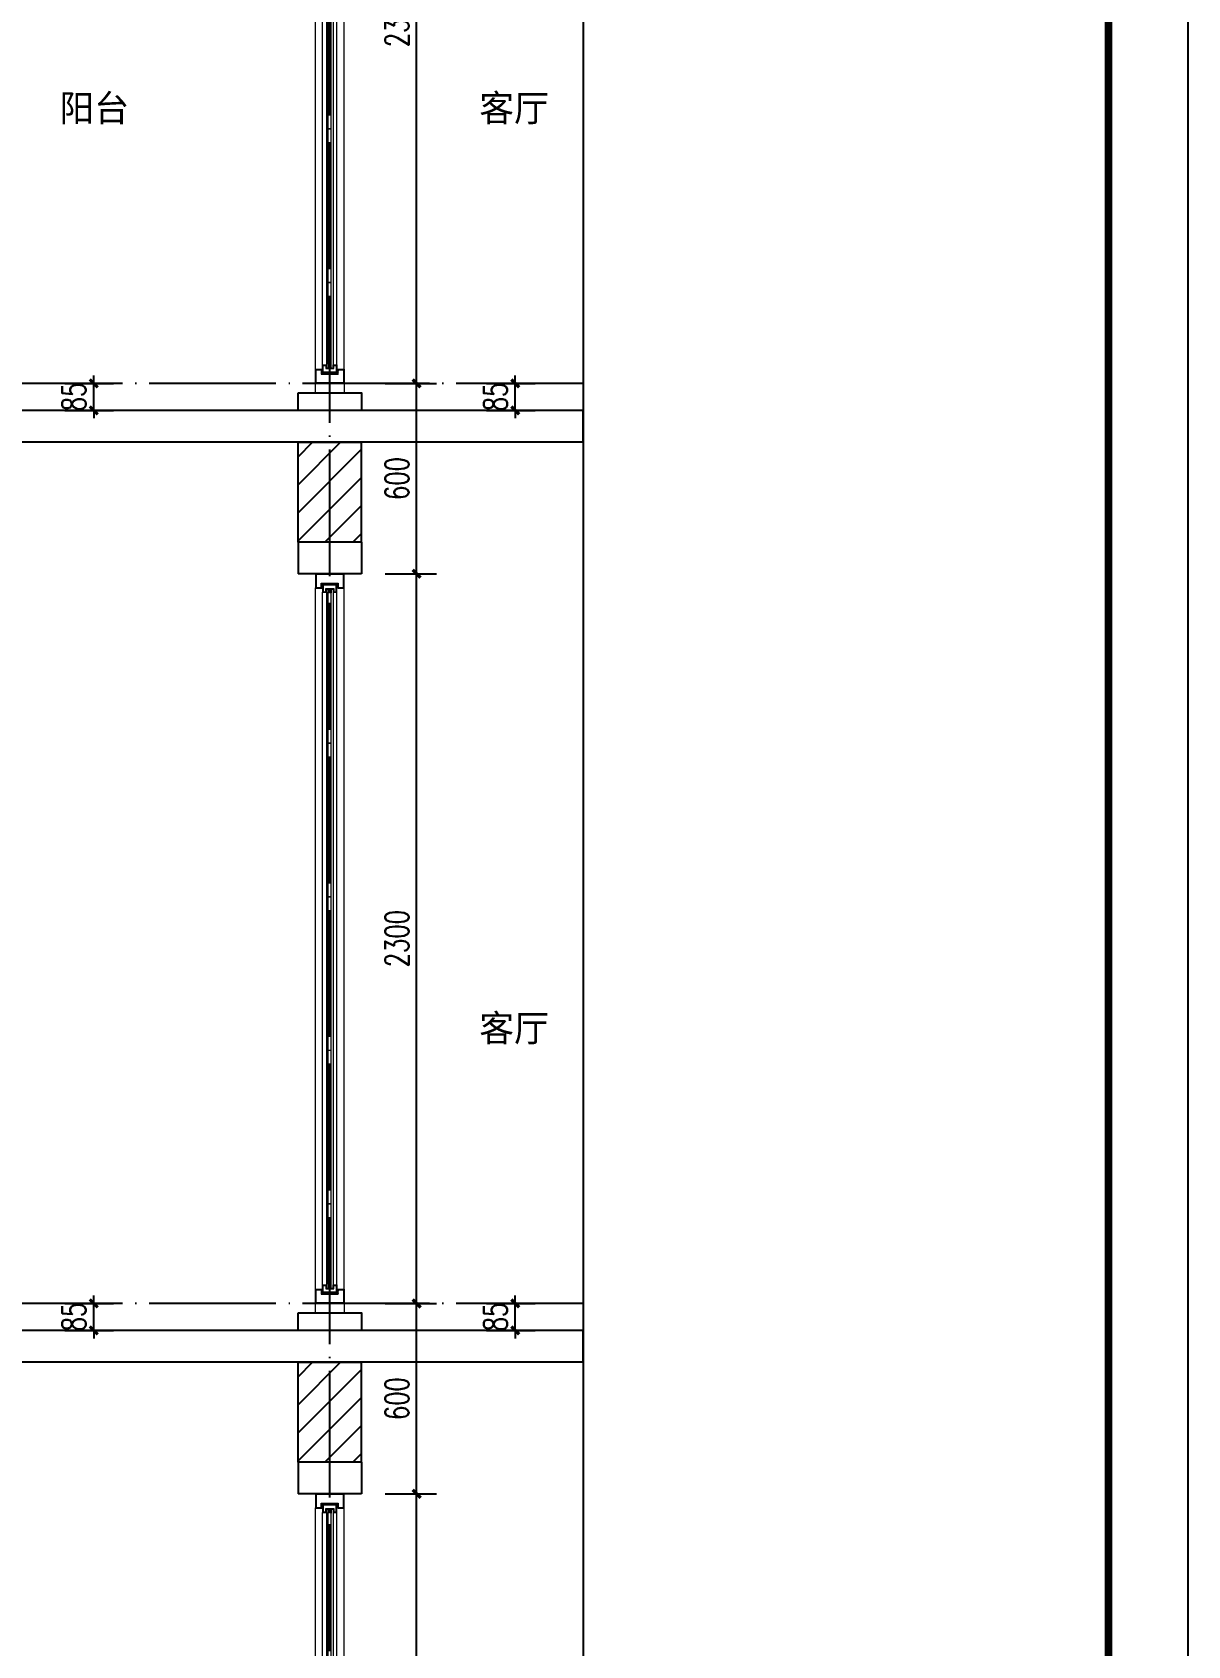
# Model space of a CAD drawing. Extents: x 393367 to 3005760, y 4998 to 826018.
# Drawn here: x 2839361 to 2843005, y 445458 to 450543 of the extents above; entities that cross this region are included whole.
import ezdxf

# ---------------------------------------------------------------- set-up
doc = ezdxf.new("R2010")
doc.units = 0
doc.header["$LTSCALE"] = 1000
doc.linetypes.add('DOTE', pattern=[2.42, 2, -0.2, 0.02, -0.2])
doc.layers.get('0').update_dxf_attribs({"linetype": 'CONTINUOUS'})
doc.layers.get('Defpoints').update_dxf_attribs({"linetype": 'CONTINUOUS'})
for name, color, linetype in [('DIM_SYMB', 3, 'CONTINUOUS'), ('DOTE', 8, 'DOTE'), ('PUB_DIM', 3, 'CONTINUOUS'), ('PUB_HATCH', 8, 'CONTINUOUS'), ('PUB_TEXT', 7, 'CONTINUOUS'), ('WALL', 130, 'CONTINUOUS'), ('图框', 7, 'CONTINUOUS')]:
    doc.layers.add(name, color=color, linetype=linetype)
doc.layers.add('S_WINDOW', color=144, linetype='CONTINUOUS', lineweight=15)
doc.layers.add('细细', color=250, linetype='CONTINUOUS', lineweight=0)
doc.layers.add('yichutu', color=7, linetype='CONTINUOUS', true_color=0xffffff, plot=False)
doc.styles.add('_TCH_DIM_T3', font='SIMPLEX', dxfattribs={"width": 0.705882, "bigfont": 'GBCBIG'})
doc.dimstyles.new('_TCH_ARCH&&25', dxfattribs={"dimtxt": 74.375, "dimasz": 25, "dimexe": 62.5, "dimexo": 75, "dimgap": 25, "dimtad": 1, "dimdec": 0, "dimzin": 0, "dimdsep": 46, "dimtxsty": '_TCH_DIM_T3', "dimblk": 'ARCHTICK', "dimcen": 0.09, "dimclrt": 7, "dimazin": 2, "dimtfac": 1, "dimtdec": 0, "dimtix": 1, "dimtmove": 2, "dimatfit": 3, "dimfxl": 1, "dimtolj": 1, "dimtzin": 0, "dimarcsym": 0})
pattern_1 = [(315, (145053.3697, 680712.4302), (-1.76776695, -1.76776695), []), (315, (145054.5482, 680712.4302), (-1.76776695, -1.76776695), [])]
pattern_2 = [(315, (145053.3697, 678374.192), (-1.76776695, -1.76776695), []), (315, (145054.5482, 678374.192), (-1.76776695, -1.76776695), [])]

# ---------------------------------------------------------------- blocks, each defined once
blk = doc.blocks.new('GFDDDDRG')
at = {"layer": '图框'}
blk.add_lwpolyline([(923310, -107437), (923310, -159999), (893610, -159999), (893610, -107437)], close=True, dxfattribs=at)
blk.add_lwpolyline([(923310, -107437), (923310, -159999), (893610, -159999), (893610, -107437)], close=True, dxfattribs=at)
at = {"layer": '图框', "const_width": 50}
blk.add_lwpolyline([(894110, -159499), (922810, -159499), (922810, -108687), (894110, -108687)], close=True, dxfattribs=at)
blk = doc.blocks.new('afzdfsregf')
at = {"layer": '细细'}
h = blk.add_hatch(dxfattribs=at)
h.set_pattern_fill('金属', color=256, style=0)
h.set_pattern_definition(pattern_1)
h.paths.add_polyline_path([(221063.8, 608913.8), (221043.8, 608913.8), (221043.8, 608927.3), (220993.8, 608927.3), (220993.8, 608913.8), (220973.8, 608913.8), (220973.8, 608958.8), (221063.8, 608958.8)])
h.paths.add_polyline_path([(221045.8, 608929.3), (221045.8, 608915.8), (221061.8, 608915.8), (221061.8, 608956.8), (220975.8, 608956.8), (220975.8, 608915.8), (220991.8, 608915.8), (220991.8, 608929.3)], flags=16)
h = blk.add_hatch(dxfattribs=at)
h.set_pattern_fill('金属', color=256, style=0)
h.set_pattern_definition(pattern_1)
h.paths.add_polyline_path([(220996.3, 608925.3), (220996.3, 608900.3), (221008.3, 608900.3), (221008.3, 608910.3), (221029.3, 608910.3), (221029.3, 608900.3), (221041.3, 608900.3), (221041.3, 608925.3)])
h.paths.add_polyline_path([(221039.3, 608923.3), (221039.3, 608902.3), (221031.3, 608902.3), (221031.3, 608912.3), (221006.3, 608912.3), (221006.3, 608902.3), (220998.3, 608902.3), (220998.3, 608923.3)], flags=16)
h = blk.add_hatch(color=256, dxfattribs=at)
edge = h.paths.add_edge_path()
edge.add_line((221023.3, 608910.3), (221023.3, 608898.3))
edge.add_arc((221018.8, 608890), 9.44, 61.5175, 118.4825)
edge.add_line((221014.3, 608898.3), (221014.3, 608910.3))
edge.add_arc((221018.8, 608918.6), 9.44, 241.5175, 298.4825)
h = blk.add_hatch(dxfattribs=at)
h.set_pattern_fill('金属', color=256, style=0)
h.set_pattern_definition(pattern_2)
h.paths.add_polyline_path([(221063.8, 606703.8), (221043.8, 606703.8), (221043.8, 606690.3), (220993.8, 606690.3), (220993.8, 606703.8), (220973.8, 606703.8), (220973.8, 606658.8), (221063.8, 606658.8)])
h.paths.add_polyline_path([(221045.8, 606688.3), (221045.8, 606701.8), (221061.8, 606701.8), (221061.8, 606660.8), (220975.8, 606660.8), (220975.8, 606701.8), (220991.8, 606701.8), (220991.8, 606688.3)], flags=16)
h = blk.add_hatch(dxfattribs=at)
h.set_pattern_fill('金属', color=256, style=0)
h.set_pattern_definition(pattern_2)
h.paths.add_polyline_path([(220996.3, 606692.3), (220996.3, 606717.3), (221008.3, 606717.3), (221008.3, 606707.3), (221029.3, 606707.3), (221029.3, 606717.3), (221041.3, 606717.3), (221041.3, 606692.3)])
h.paths.add_polyline_path([(221039.3, 606694.3), (221039.3, 606715.3), (221031.3, 606715.3), (221031.3, 606705.3), (221006.3, 606705.3), (221006.3, 606715.3), (220998.3, 606715.3), (220998.3, 606694.3)], flags=16)
h = blk.add_hatch(color=256, dxfattribs=at)
edge = h.paths.add_edge_path()
edge.add_line((221023.3, 606707.3), (221023.3, 606719.3))
edge.add_arc((221018.8, 606727.6), 9.44, 241.5175, 298.4825, ccw=False)
edge.add_line((221014.3, 606719.3), (221014.3, 606707.3))
edge.add_arc((221018.8, 606699), 9.44, 61.5175, 118.4825, ccw=False)
at = {"layer": 'S_WINDOW'}
for p, q in [((220973.8, 606703.8), (220973.8, 608913.8)), ((220996.3, 606717.3), (220996.3, 608900.3)), ((221041.3, 606717.3), (221041.3, 608900.3)), ((221063.8, 606703.8), (221063.8, 608913.8))]:
    blk.add_line(p, q, dxfattribs=at)
for points in [[(220973.8, 608958.8), (220973.8, 608913.8), (220993.8, 608913.8), (220993.8, 608927.3), (221043.8, 608927.3), (221043.8, 608913.8), (221063.8, 608913.8), (221063.8, 608958.8)], [(220975.8, 608956.8), (220975.8, 608915.8), (220991.8, 608915.8), (220991.8, 608929.3), (221045.8, 608929.3), (221045.8, 608915.8), (221061.8, 608915.8), (221061.8, 608956.8)], [(220996.3, 608925.3), (220996.3, 608900.3), (221008.3, 608900.3), (221008.3, 608910.3), (221029.3, 608910.3), (221029.3, 608900.3), (221041.3, 608900.3), (221041.3, 608925.3)], [(220998.3, 608923.3), (220998.3, 608902.3), (221006.3, 608902.3), (221006.3, 608912.3), (221031.3, 608912.3), (221031.3, 608902.3), (221039.3, 608902.3), (221039.3, 608923.3)], [(220973.8, 606658.8), (220973.8, 606703.8), (220993.8, 606703.8), (220993.8, 606690.3), (221043.8, 606690.3), (221043.8, 606703.8), (221063.8, 606703.8), (221063.8, 606658.8)], [(220996.3, 606692.3), (220996.3, 606717.3), (221008.3, 606717.3), (221008.3, 606707.3), (221029.3, 606707.3), (221029.3, 606717.3), (221041.3, 606717.3), (221041.3, 606692.3)], [(220998.3, 606694.3), (220998.3, 606715.3), (221006.3, 606715.3), (221006.3, 606705.3), (221031.3, 606705.3), (221031.3, 606715.3), (221039.3, 606715.3), (221039.3, 606694.3)], [(220975.8, 606660.8), (220975.8, 606701.8), (220991.8, 606701.8), (220991.8, 606688.3), (221045.8, 606688.3), (221045.8, 606701.8), (221061.8, 606701.8), (221061.8, 606660.8)]]:
    blk.add_lwpolyline(points, close=True, dxfattribs=at)
at = {"layer": '细细'}
for points in [[(221008.3, 608900.3), (221008.3, 606717.3)], [(221014.3, 606719.3), (221014.3, 608910.3)], [(221023.3, 606719.3), (221023.3, 608910.3)], [(221029.3, 608900.3), (221029.3, 606717.3)]]:
    blk.add_lwpolyline(points, dxfattribs=at)
for points in [[(221023.3, 608910.3), (221023.3, 608898.3, 0.253805), (221014.3, 608898.3), (221014.3, 608910.3, 0.253805)], [(221023.3, 606707.3), (221023.3, 606719.3, -0.253805), (221014.3, 606719.3), (221014.3, 606707.3, -0.253805)]]:
    blk.add_lwpolyline(points, format="xyb", close=True, dxfattribs=at)
blk = doc.blocks.new('_ArchTick')
at = {"color": 0, "linetype": 'ByBlock', "const_width": 0.4}
blk.add_lwpolyline([(-0.5, -0.5), (0.5, 0.5)], dxfattribs=at)
blk = doc.blocks.new('*D1009')
at = {"layer": 'Defpoints', "color": 0, "transparency": 16777216}
for p in [(2840399.4, 445936.5), (2840573.4, 445936.5), (2840399.4, 443636.5)]:
    blk.add_point(p, dxfattribs=at)
at = {"layer": 'PUB_DIM', "color": 0, "lineweight": -2, "transparency": 16777216}
for p, q in [((2840474.4, 445936.5), (2840635.9, 445936.5)), ((2840573.4, 443636.5), (2840573.4, 445936.5)), ((2840474.4, 443636.5), (2840635.9, 443636.5))]:
    blk.add_line(p, q, dxfattribs=at)
at = {"layer": 'PUB_DIM', "color": 0, "lineweight": -2, "transparency": 16777216, "xscale": 25, "yscale": 25, "zscale": 25}
for p, rotation in [((2840573.4, 445936.5), 90), ((2840573.4, 443636.5), 270)]:
    blk.add_blockref('_ArchTick', p, dxfattribs=dict(at, rotation=rotation))
at = {"layer": 'PUB_DIM', "color": 7, "transparency": 16777216, "insert": (2840511.2, 444786.5), "char_height": 74.38, "attachment_point": 5, "rotation": 90, "style": '_TCH_DIM_T3'}
blk.add_mtext('\\A1;2300', dxfattribs=at)
blk = doc.blocks.new('*D1010')
at = {"layer": 'Defpoints', "color": 0, "transparency": 16777216}
for p in [(2840399.4, 446536.5), (2840573.4, 446536.5), (2840399.4, 445936.5)]:
    blk.add_point(p, dxfattribs=at)
at = {"layer": 'PUB_DIM', "color": 0, "lineweight": -2, "transparency": 16777216}
for p, q in [((2840474.4, 446536.5), (2840635.9, 446536.5)), ((2840573.4, 445936.5), (2840573.4, 446536.5)), ((2840474.4, 445936.5), (2840635.9, 445936.5))]:
    blk.add_line(p, q, dxfattribs=at)
at = {"layer": 'PUB_DIM', "color": 0, "lineweight": -2, "transparency": 16777216, "xscale": 25, "yscale": 25, "zscale": 25}
for p, rotation in [((2840573.4, 446536.5), 90), ((2840573.4, 445936.5), 270)]:
    blk.add_blockref('_ArchTick', p, dxfattribs=dict(at, rotation=rotation))
at = {"layer": 'PUB_DIM', "color": 7, "transparency": 16777216, "insert": (2840511.2, 446236.5), "char_height": 74.38, "attachment_point": 5, "rotation": 90, "style": '_TCH_DIM_T3'}
blk.add_mtext('\\A1;600', dxfattribs=at)
blk = doc.blocks.new('*D1011')
at = {"layer": 'Defpoints', "color": 0, "transparency": 16777216}
for p in [(2840399.4, 448836.5), (2840573.4, 448836.5), (2840399.4, 446536.5)]:
    blk.add_point(p, dxfattribs=at)
at = {"layer": 'PUB_DIM', "color": 0, "lineweight": -2, "transparency": 16777216}
for p, q in [((2840474.4, 448836.5), (2840635.9, 448836.5)), ((2840573.4, 446536.5), (2840573.4, 448836.5)), ((2840474.4, 446536.5), (2840635.9, 446536.5))]:
    blk.add_line(p, q, dxfattribs=at)
at = {"layer": 'PUB_DIM', "color": 0, "lineweight": -2, "transparency": 16777216, "xscale": 25, "yscale": 25, "zscale": 25}
for p, rotation in [((2840573.4, 448836.5), 90), ((2840573.4, 446536.5), 270)]:
    blk.add_blockref('_ArchTick', p, dxfattribs=dict(at, rotation=rotation))
at = {"layer": 'PUB_DIM', "color": 7, "transparency": 16777216, "insert": (2840511.2, 447686.5), "char_height": 74.38, "attachment_point": 5, "rotation": 90, "style": '_TCH_DIM_T3'}
blk.add_mtext('\\A1;2300', dxfattribs=at)
blk = doc.blocks.new('*D1012')
at = {"layer": 'Defpoints', "color": 0, "transparency": 16777216}
for p in [(2840399.4, 449436.5), (2840573.4, 449436.5), (2840399.4, 448836.5)]:
    blk.add_point(p, dxfattribs=at)
at = {"layer": 'PUB_DIM', "color": 0, "lineweight": -2, "transparency": 16777216}
for p, q in [((2840474.4, 449436.5), (2840635.9, 449436.5)), ((2840573.4, 448836.5), (2840573.4, 449436.5)), ((2840474.4, 448836.5), (2840635.9, 448836.5))]:
    blk.add_line(p, q, dxfattribs=at)
at = {"layer": 'PUB_DIM', "color": 0, "lineweight": -2, "transparency": 16777216, "xscale": 25, "yscale": 25, "zscale": 25}
for p, rotation in [((2840573.4, 449436.5), 90), ((2840573.4, 448836.5), 270)]:
    blk.add_blockref('_ArchTick', p, dxfattribs=dict(at, rotation=rotation))
at = {"layer": 'PUB_DIM', "color": 7, "transparency": 16777216, "insert": (2840511.2, 449136.5), "char_height": 74.38, "attachment_point": 5, "rotation": 90, "style": '_TCH_DIM_T3'}
blk.add_mtext('\\A1;600', dxfattribs=at)
blk = doc.blocks.new('*D1013')
at = {"layer": 'Defpoints', "color": 0, "transparency": 16777216}
for p in [(2840399.4, 451736.5), (2840573.4, 451736.5), (2840399.4, 449436.5)]:
    blk.add_point(p, dxfattribs=at)
at = {"layer": 'PUB_DIM', "color": 0, "lineweight": -2, "transparency": 16777216}
for p, q in [((2840474.4, 451736.5), (2840635.9, 451736.5)), ((2840573.4, 449436.5), (2840573.4, 451736.5)), ((2840474.4, 449436.5), (2840635.9, 449436.5))]:
    blk.add_line(p, q, dxfattribs=at)
at = {"layer": 'PUB_DIM', "color": 0, "lineweight": -2, "transparency": 16777216, "xscale": 25, "yscale": 25, "zscale": 25}
for p, rotation in [((2840573.4, 451736.5), 90), ((2840573.4, 449436.5), 270)]:
    blk.add_blockref('_ArchTick', p, dxfattribs=dict(at, rotation=rotation))
at = {"layer": 'PUB_DIM', "color": 7, "transparency": 16777216, "insert": (2840511.2, 450586.5), "char_height": 74.38, "attachment_point": 5, "rotation": 90, "style": '_TCH_DIM_T3'}
blk.add_mtext('\\A1;2300', dxfattribs=at)
blk = doc.blocks.new('*D1038')
at = {"layer": 'Defpoints', "color": 0, "transparency": 16777216}
for p in [(2839389.3, 446536.5), (2839555.2, 446536.5), (2839389.3, 446451.5)]:
    blk.add_point(p, dxfattribs=at)
at = {"layer": 'PUB_DIM', "color": 0, "lineweight": -2, "transparency": 16777216}
for p, q in [((2839555.2, 446536.5), (2839555.2, 446561.5)), ((2839464.3, 446536.5), (2839617.7, 446536.5)), ((2839555.2, 446451.5), (2839555.2, 446536.5)), ((2839464.3, 446451.5), (2839617.7, 446451.5)), ((2839555.2, 446451.5), (2839555.2, 446426.5))]:
    blk.add_line(p, q, dxfattribs=at)
at = {"layer": 'PUB_DIM', "color": 0, "lineweight": -2, "transparency": 16777216, "xscale": 25, "yscale": 25, "zscale": 25}
for p, rotation in [((2839555.2, 446536.5), 270), ((2839555.2, 446451.5), 90)]:
    blk.add_blockref('_ArchTick', p, dxfattribs=dict(at, rotation=rotation))
at = {"layer": 'PUB_DIM', "color": 7, "transparency": 16777216, "insert": (2839493, 446494), "char_height": 74.38, "attachment_point": 5, "rotation": 90, "style": '_TCH_DIM_T3'}
blk.add_mtext('\\A1;85', dxfattribs=at)
blk = doc.blocks.new('*D1039')
at = {"layer": 'Defpoints', "color": 0, "transparency": 16777216}
for p in [(2840718.4, 446536.5), (2840884.3, 446536.5), (2840718.4, 446451.5)]:
    blk.add_point(p, dxfattribs=at)
at = {"layer": 'PUB_DIM', "color": 0, "lineweight": -2, "transparency": 16777216}
for p, q in [((2840884.3, 446536.5), (2840884.3, 446561.5)), ((2840793.4, 446536.5), (2840946.8, 446536.5)), ((2840884.3, 446451.5), (2840884.3, 446536.5)), ((2840793.4, 446451.5), (2840946.8, 446451.5)), ((2840884.3, 446451.5), (2840884.3, 446426.5))]:
    blk.add_line(p, q, dxfattribs=at)
at = {"layer": 'PUB_DIM', "color": 0, "lineweight": -2, "transparency": 16777216, "xscale": 25, "yscale": 25, "zscale": 25}
for p, rotation in [((2840884.3, 446536.5), 270), ((2840884.3, 446451.5), 90)]:
    blk.add_blockref('_ArchTick', p, dxfattribs=dict(at, rotation=rotation))
at = {"layer": 'PUB_DIM', "color": 7, "transparency": 16777216, "insert": (2840822.1, 446494), "char_height": 74.38, "attachment_point": 5, "rotation": 90, "style": '_TCH_DIM_T3'}
blk.add_mtext('\\A1;85', dxfattribs=at)
blk = doc.blocks.new('*D1050')
at = {"layer": 'Defpoints', "color": 0, "transparency": 16777216}
for p in [(2839389.3, 449436.5), (2839555.2, 449436.5), (2839389.3, 449351.5)]:
    blk.add_point(p, dxfattribs=at)
at = {"layer": 'PUB_DIM', "color": 0, "lineweight": -2, "transparency": 16777216}
for p, q in [((2839555.2, 449436.5), (2839555.2, 449461.5)), ((2839464.3, 449436.5), (2839617.7, 449436.5)), ((2839555.2, 449351.5), (2839555.2, 449436.5)), ((2839464.3, 449351.5), (2839617.7, 449351.5)), ((2839555.2, 449351.5), (2839555.2, 449326.5))]:
    blk.add_line(p, q, dxfattribs=at)
at = {"layer": 'PUB_DIM', "color": 0, "lineweight": -2, "transparency": 16777216, "xscale": 25, "yscale": 25, "zscale": 25}
for p, rotation in [((2839555.2, 449436.5), 270), ((2839555.2, 449351.5), 90)]:
    blk.add_blockref('_ArchTick', p, dxfattribs=dict(at, rotation=rotation))
at = {"layer": 'PUB_DIM', "color": 7, "transparency": 16777216, "insert": (2839493, 449394), "char_height": 74.38, "attachment_point": 5, "rotation": 90, "style": '_TCH_DIM_T3'}
blk.add_mtext('\\A1;85', dxfattribs=at)
blk = doc.blocks.new('*D1051')
at = {"layer": 'Defpoints', "color": 0, "transparency": 16777216}
for p in [(2840718.4, 449436.5), (2840884.3, 449436.5), (2840718.4, 449351.5)]:
    blk.add_point(p, dxfattribs=at)
at = {"layer": 'PUB_DIM', "color": 0, "lineweight": -2, "transparency": 16777216}
for p, q in [((2840884.3, 449436.5), (2840884.3, 449461.5)), ((2840793.4, 449436.5), (2840946.8, 449436.5)), ((2840884.3, 449351.5), (2840884.3, 449436.5)), ((2840793.4, 449351.5), (2840946.8, 449351.5)), ((2840884.3, 449351.5), (2840884.3, 449326.5))]:
    blk.add_line(p, q, dxfattribs=at)
at = {"layer": 'PUB_DIM', "color": 0, "lineweight": -2, "transparency": 16777216, "xscale": 25, "yscale": 25, "zscale": 25}
for p, rotation in [((2840884.3, 449436.5), 270), ((2840884.3, 449351.5), 90)]:
    blk.add_blockref('_ArchTick', p, dxfattribs=dict(at, rotation=rotation))
at = {"layer": 'PUB_DIM', "color": 7, "transparency": 16777216, "insert": (2840822.1, 449394), "char_height": 74.38, "attachment_point": 5, "rotation": 90, "style": '_TCH_DIM_T3'}
blk.add_mtext('\\A1;85', dxfattribs=at)
blk = doc.blocks.new('yct-525-297-26250-14850-50-3002')
at = {"layer": 'yichutu', "color": 7, "true_color": 0xffffff}
blk.add_lwpolyline([(0, 0), (0, 14850), (26250, 14850), (26250, 0)], close=True, dxfattribs=at)

msp = doc.modelspace()

# ---------------------------------------------------------------- hatches: boundary and pattern name
at = {"layer": 'PUB_HATCH'}
h = msp.add_hatch(dxfattribs=at)
h.set_pattern_fill('普通砖', color=256, scale=25, style=0)
h.set_pattern_definition([(45, (2411524.25, 615030.613), (-44.1941915, 44.1941915), [])])
h.paths.add_polyline_path([(2840199.43222, 448936.45355), (2840399.43222, 448936.45355), (2840399.43221, 449251.45355), (2840199.43221, 449251.45355)])
h = msp.add_hatch(dxfattribs=at)
h.set_pattern_fill('普通砖', color=256, scale=25, style=0)
h.set_pattern_definition([(45, (2411524.25, 612130.613), (-44.1941915, 44.1941915), [])])
h.paths.add_polyline_path([(2840199.43222, 446036.45355), (2840399.43222, 446036.45355), (2840399.43221, 446351.45355), (2840199.43221, 446351.45355)])

# ---------------------------------------------------------------- linework, layer by layer
at = {"layer": 'DIM_SYMB'}
msp.add_lwpolyline([(2841097.95713, 461556.45356), (2841097.95713, 451924.57741), (2841150.45713, 451905.46897), (2841045.45713, 451886.95464), (2841097.95713, 451868.32741), (2841097.95713, 442236.45126)], dxfattribs=at)
at = {"layer": 'DOTE', "linetype": 'DOTE', "ltscale": 0.2}
for p, q in [((2840299.43222, 442536.45126), (2840299.43222, 462136.45355)), ((2841097.95713, 449436.45355), (2837329.23806, 449436.45355)), ((2841097.95713, 446536.45355), (2837329.23806, 446536.45355))]:
    msp.add_line(p, q, dxfattribs=at)
at = {"layer": 'S_WINDOW'}
for points in [[(2840254.43222, 449436.45355), (2840344.43222, 449436.45355), (2840344.43222, 449406.45355), (2840254.43222, 449406.45355)], [(2840254.43222, 446536.45355), (2840344.43222, 446536.45355), (2840344.43222, 446506.45355), (2840254.43222, 446506.45355)]]:
    msp.add_lwpolyline(points, close=True, dxfattribs=at)
at = {"layer": 'WALL'}
for p, q in [((2841097.95713, 449351.45355), (2838599.43222, 449351.45355)), ((2841097.95713, 449251.45355), (2841097.95713, 449351.45355)), ((2841097.95713, 449251.45355), (2838599.43222, 449251.45355)), ((2840199.43222, 448936.45355), (2840199.43221, 449251.45355)), ((2840199.43221, 449251.45355), (2840399.43221, 449251.45355)), ((2840399.43222, 448936.45355), (2840399.43221, 449251.45355)), ((2840199.43222, 448936.45355), (2840199.43222, 448836.45355)), ((2840399.43222, 448936.45355), (2840199.43222, 448936.45355)), ((2840399.43222, 448936.45355), (2840399.43222, 448836.45355)), ((2840399.43222, 448836.45355), (2840199.43222, 448836.45355)), ((2841097.95713, 446451.45355), (2838599.43222, 446451.45355)), ((2841097.95713, 446351.45355), (2841097.95713, 446451.45355)), ((2841097.95713, 446351.45355), (2838599.43222, 446351.45355)), ((2840199.43222, 446036.45355), (2840199.43221, 446351.45355)), ((2840199.43221, 446351.45355), (2840399.43221, 446351.45355)), ((2840399.43222, 446036.45355), (2840399.43221, 446351.45355)), ((2840199.43222, 446036.45355), (2840199.43222, 445936.45355)), ((2840399.43222, 446036.45355), (2840199.43222, 446036.45355)), ((2840399.43222, 446036.45355), (2840399.43222, 445936.45355)), ((2840399.43222, 445936.45355), (2840199.43222, 445936.45355))]:
    msp.add_line(p, q, dxfattribs=at)
for points in [[(2840199.43222, 449406.45355), (2840399.43222, 449406.45355), (2840399.43222, 449351.45355), (2840199.43222, 449351.45355)], [(2840199.43222, 446506.45355), (2840399.43222, 446506.45355), (2840399.43222, 446451.45355), (2840199.43222, 446451.45355)]]:
    msp.add_lwpolyline(points, close=True, dxfattribs=at)

# ---------------------------------------------------------------- block references
at = {"xscale": 0.5, "yscale": 0.5, "zscale": 0.5}
msp.add_blockref('GFDDDDRG', (2381349.86148, 518369.20917), dxfattribs=at)
for p in [(2619280.6723, -157222.30402), (2619280.6723, -160122.30402), (2619280.6723, -163022.30402)]:
    msp.add_blockref('afzdfsregf', p)
at = {"layer": 'yichutu', "rotation": 270}
msp.add_blockref('yct-525-297-26250-14850-50-3002', (2828154.75106, 464650.72831), dxfattribs=at)

# ---------------------------------------------------------------- texts
at = {"layer": 'PUB_TEXT'}
for s, p in [('阳台', (2839447.34316, 450262.07653)), ('客厅', (2840770.83717, 450262.07653)), ('客厅', (2840770.83717, 447362.07653))]:
    msp.add_text(s, height=84.397163, dxfattribs=at).set_placement(p)

# ---------------------------------------------------------------- dimensions: what is measured, and where the dimension line sits
at = {"layer": 'PUB_DIM'}
for p1, p2, distance, picture, middle in [((2840399.43222, 449436.45355), (2840399.43222, 451736.45355), -173.97043, '*D1013', (2840511.21514, 450586.45355)), ((2839389.25744, 449351.45355), (2839389.25744, 449436.45355), -165.95989, '*D1050', (2839493.02982, 449393.95355)), ((2840718.37335, 449351.45355), (2840718.37335, 449436.45355), -165.95989, '*D1051', (2840822.14574, 449393.95355)), ((2840399.43222, 448836.45355), (2840399.43222, 449436.45355), -173.97043, '*D1012', (2840511.21514, 449136.45355)), ((2840399.43222, 446536.45355), (2840399.43222, 448836.45355), -173.97043, '*D1011', (2840511.21514, 447686.45355)), ((2839389.25744, 446451.45355), (2839389.25744, 446536.45355), -165.95989, '*D1038', (2839493.02982, 446493.95355)), ((2840718.37335, 446451.45355), (2840718.37335, 446536.45355), -165.95989, '*D1039', (2840822.14574, 446493.95355)), ((2840399.43222, 445936.45355), (2840399.43222, 446536.45355), -173.97043, '*D1010', (2840511.21514, 446236.45355)), ((2840399.43222, 443636.45355), (2840399.43222, 445936.45355), -173.97043, '*D1009', (2840511.21514, 444786.45355))]:
    dim = msp.add_aligned_dim(p1=p1, p2=p2, distance=distance, dimstyle='_TCH_ARCH&&25', dxfattribs=at)
    dim.commit()
    dim.dimension.update_dxf_attribs({"geometry": picture, "text_midpoint": middle})

doc.saveas('drawing.dxf')
